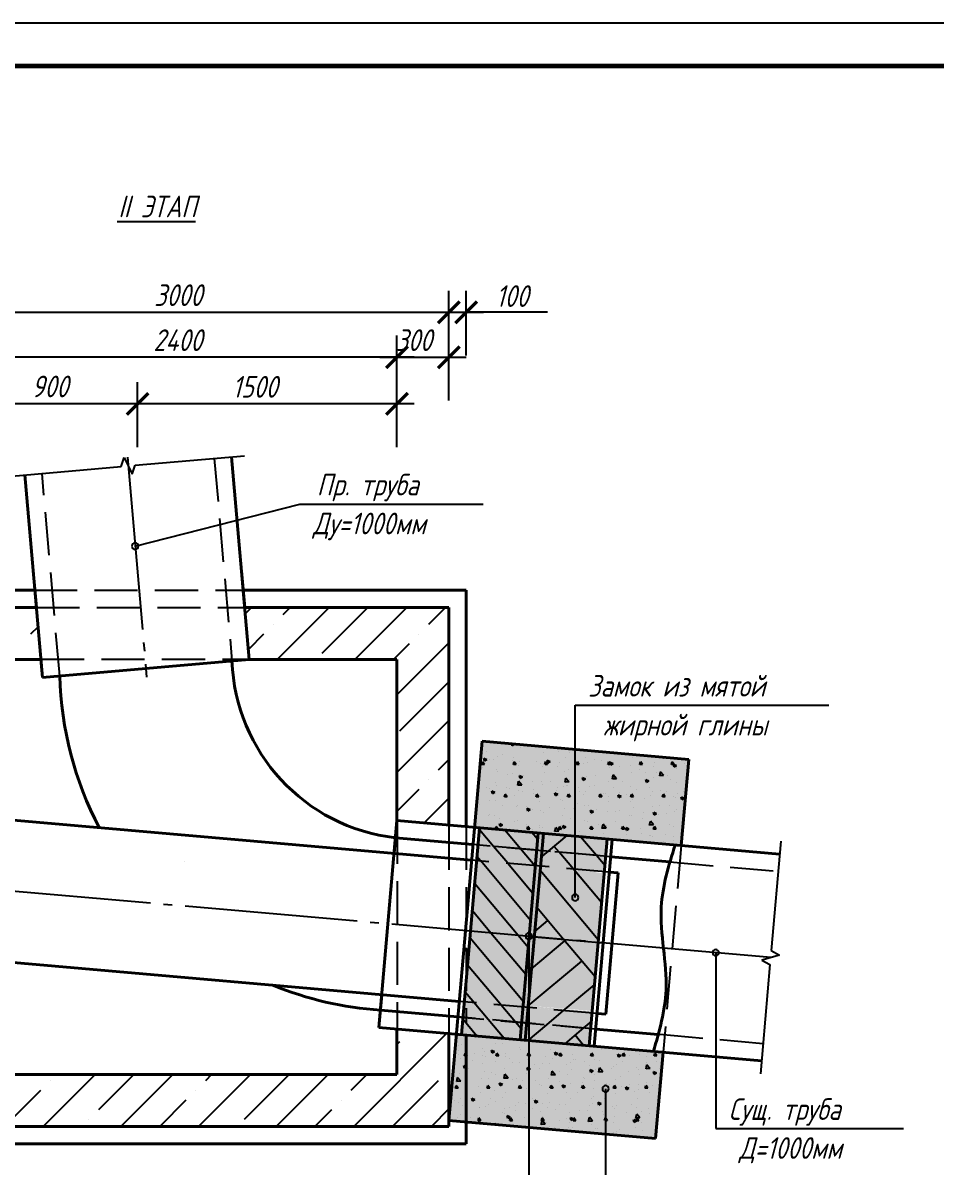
# Model space of a CAD drawing. Header units: millimetres. Extents: x 212190 to 241890, y -129581 to -108581.
# Drawn here: x 227814 to 233096, y -115196 to -108581 of the extents above; entities that cross this region are included whole.
import ezdxf

# ---------------------------------------------------------------- set-up
doc = ezdxf.new("R2010")
doc.units = ezdxf.units.MM
doc.linetypes.add('GOST2.303 4', pattern=[7, 5, -2, 0])
doc.linetypes.add('GOST2.303 5', pattern=[24, 20, -1.5, 1, -1.5])
doc.layers.get('0').update_dxf_attribs({"lineweight": 40})
for name, color, linetype in [('Заливка', 5, 'Continuous'), ('Линии', 7, 'Continuous'), ('Надписи', 7, 'Continuous'), ('СПДС_Надписи', 7, 'Continuous'), ('Штриховка', 7, 'Continuous')]:
    doc.layers.add(name, color=color, linetype=linetype)
doc.styles.add('GOST 2.304', font='CS_Gost2304.shx', dxfattribs={"oblique": 15})

msp = doc.modelspace()

# ---------------------------------------------------------------- hatches: boundary and pattern name
at = {"layer": 'Заливка', "ltscale": 50}
h = msp.add_hatch(color=254, dxfattribs=at)
h.paths.add_polyline_path([(230469.2, -112734.1), (231664.6, -112838.7), (231621.1, -113336.8), (230425.6, -113232.2)])
h.paths.add_polyline_path([(230321, -114427.6), (231516.5, -114532.2), (231472.9, -115030.3), (230277.5, -114925.7)])
h = msp.add_hatch(color=26, dxfattribs=at)
h.paths.add_polyline_path([(230455.5, -113234.8), (230794.2, -113264.4), (230785.5, -113364), (230446.8, -113334.4)])
h.paths.add_polyline_path([(230446.8, -113334.4), (230785.5, -113364), (230777.7, -113453.7), (230439, -113424.1)])
h.paths.add_polyline_path([(230439, -113424.1), (230777.7, -113453.7), (230776.9, -113462.7), (230438.2, -113433)])
h.paths.add_polyline_path([(230438.2, -113433), (230776.9, -113462.7), (230741.9, -113862.1), (230403.2, -113832.5)])
h.paths.add_polyline_path([(230403.2, -113832.5), (230741.9, -113862.1), (230707, -114261.6), (230368.3, -114232)])
h.paths.add_polyline_path([(230368.3, -114232), (230707, -114261.6), (230706.2, -114270.6), (230367.5, -114240.9)])
h.paths.add_polyline_path([(230367.5, -114240.9), (230706.2, -114270.6), (230698.3, -114360.2), (230359.6, -114330.6)])
h.paths.add_polyline_path([(230359.6, -114330.6), (230698.3, -114360.2), (230689.6, -114459.9), (230350.9, -114430.2)])
at = {"layer": 'Линии', "ltscale": 50}
h = msp.add_hatch(color=41, dxfattribs=at)
h.paths.add_polyline_path([(231192.7, -113298.7), (230765.5, -113261.4), (230756.7, -113361), (231184, -113398.4)])
h.paths.add_polyline_path([(231184, -113398.4), (230756.7, -113361), (230748.9, -113450.6), (231176.1, -113488.6)])
h.paths.add_polyline_path([(231176.1, -113488.6), (230748.9, -113450.6), (230748.1, -113459.6), (231116.7, -113491.9)])
h.paths.add_polyline_path([(231175.4, -113497), (230748.1, -113459.6), (230713.2, -113859.1), (231140.5, -113896.5)])
h.paths.add_polyline_path([(231140.5, -113896.5), (230713.2, -113859.1), (230678.2, -114258.6), (231105.5, -114295.9)])
h.paths.add_polyline_path([(231105.8, -114292.9), (230678.2, -114258.6), (230677.4, -114267.5), (231104.7, -114305.4)])
h.paths.add_polyline_path([(231104.7, -114304.9), (230677.4, -114267.5), (230669.6, -114357.2), (231096.9, -114394.6)])
h.paths.add_polyline_path([(231096.9, -114394.6), (230669.6, -114357.2), (230660.9, -114456.8), (231088.2, -114494.2)])

# ---------------------------------------------------------------- linework, layer by layer
at = {"ltscale": 50}
for p, q in [((229122.9, -112260.5), (229020.4, -111089.6)), ((227927.4, -112365.1), (227825, -111194.2)), ((227873.5, -111748.1), (227892, -111960.5)), ((229078, -111748.1), (229096.6, -111960.5)), ((227177.5, -111860.5), (227883.3, -111860.5)), ((229087.9, -111860.5), (230377.5, -111860.5)), ((230377.5, -111860.5), (230377.5, -113227.7)), ((227277.5, -111960.5), (227892, -111960.5)), ((229096.6, -111960.5), (230277.5, -111960.5)), ((230277.5, -111960.5), (230277.5, -113219.2)), ((227577.5, -112260.5), (227918.3, -112260.5)), ((227918.2, -112258.9), (227927.4, -112365.1)), ((227927.4, -112365.1), (229122.9, -112260.5)), ((228977.5, -112260.5), (228977.5, -112260.5)), ((229122.9, -112260.5), (229122.9, -112260.5)), ((229122.9, -112260.5), (229977.5, -112260.5)), ((229977.5, -112260.5), (229977.5, -113193)), ((227927.4, -112365.1), (227927.4, -112365.1)), ((230469.2, -112734.1), (230277.5, -114925.7)), ((231664.6, -112838.7), (230469.2, -112734.1)), ((227217.3, -113142.2), (230409.1, -113421.5)), ((229872.9, -114388.1), (229977.5, -113192.7)), ((229960.9, -113382.2), (229977.5, -113192.7)), ((229977.4, -113193), (232190.3, -113386.6)), ((229977.5, -113192.7), (229977.5, -113192.7)), ((229977.5, -113192.7), (229977.5, -113192.7)), ((229977.5, -113192.7), (229977.5, -113192.7)), ((230027.1, -113197.3), (230027.1, -113197.3)), ((229965.7, -113259.4), (229965.7, -113259.4)), ((229968.7, -113292.6), (230416.9, -113331.8)), ((229977.5, -113260.5), (229977.5, -113260.5)), ((229977.5, -113260.5), (229977.5, -113260.5)), ((231213.9, -113401.5), (231556.2, -113431.5)), ((231255.8, -113495.5), (231206, -113491.2)), ((227145.8, -113959.1), (230337.6, -114238.3)), ((229872.9, -114388.1), (229889.4, -114199.1)), ((230329.8, -114328), (229881.6, -114288.8)), ((231184.4, -114312.4), (231134.6, -114308.1)), ((229872.9, -114388.1), (229872.9, -114388.1)), ((229872.9, -114388.1), (229872.9, -114388.1)), ((229872.9, -114388.1), (229872.9, -114388.1)), ((229872.9, -114388.1), (232085.7, -114582)), ((229922.6, -114392.7), (229922.6, -114392.7)), ((229977.5, -114397.2), (229977.5, -114660.5)), ((230277.5, -114423.6), (230277.5, -114960.5)), ((230377.5, -114432.2), (230377.5, -115060.5)), ((231488.2, -114429.3), (231126.7, -114397.7)), ((229977.5, -114660.5), (227577.5, -114660.5)), ((230277.5, -114960.5), (227277.5, -114960.5)), ((230377.5, -115060.5), (227177.5, -115060.5))]:
    msp.add_line(p, q, dxfattribs=at)
for p, q in [((231664.6, -112838.7), (230469.2, -112734.1)), ((231664.6, -112838.7), (231621.1, -113336.8)), ((231516.5, -114532.2), (231472.9, -115030.3)), ((231472.9, -115030.3), (230277.5, -114925.7))]:
    msp.add_line(p, q)
at = {"ltscale": 40}
for p, q in [((230455.5, -113234.8), (230350.9, -114430.2)), ((230794.2, -113264.4), (230689.6, -114459.9)), ((230824.1, -113267), (230719.5, -114462.5)), ((231192.7, -113299.3), (231088.1, -114494.7)), ((231222.6, -113301.9), (231118, -114497.3)), ((231255.8, -113495.5), (231184.4, -114312.4))]:
    msp.add_line(p, q, dxfattribs=at)
at = {"color": 0, "linetype": 'ByBlock', "const_width": 18.8}
for points in [[(230340, -110191.5), (230215, -110316.5)], [(230215, -110316.5), (230340, -110191.5)], [(230315, -110316.5), (230440, -110191.5)], [(229915, -110576.3), (230040, -110451.3)], [(230040, -110451.3), (229915, -110576.3)], [(230215, -110576.3), (230340, -110451.3)], [(228415, -110846.2), (228540, -110721.2)], [(228540, -110721.2), (228415, -110846.2)], [(229915, -110846.2), (230040, -110721.2)]]:
    msp.add_lwpolyline(points, dxfattribs=at)
at = {"ltscale": 50}
for centre, radius, start, end in [((230091.6, -112230.4), 1069, 182.08186, 263.40309), ((230012.9, -112306.4), 1986.4, 181.44067, 207.80735), ((230012.9, -112306.4), 1986.4, 247.67272, 266.21119)]:
    msp.add_arc(centre, radius, start, end, dxfattribs=at)
msp.add_spline([(231585.6, -113334), (231506.1, -113691.1), (231533.4, -114171.8), (231460.7, -114527.7)], degree=3, dxfattribs=at)
at = {"layer": 'Линии', "ltscale": 50}
for p, q in [((228381.9, -111145.5), (228399.4, -111093.7)), ((228399.4, -111093.7), (228446, -111190)), ((228463.6, -111138.3), (229095.2, -111083)), ((227750.3, -111200.7), (228381.9, -111145.5)), ((228446, -111190), (228463.6, -111138.3)), ((232196.9, -113311.8), (232141.6, -113943.4)), ((230771.8, -113864.8), (231170.3, -113899.6)), ((232189.5, -113969.7), (232086.6, -113998.9)), ((232141.6, -113943.4), (232189.5, -113969.7)), ((232134.5, -114025.1), (232079.2, -114656.7)), ((232086.6, -113998.9), (232134.5, -114025.1))]:
    msp.add_line(p, q, dxfattribs=at)
at = {"layer": 'Линии', "linetype": 'GOST2.303 5', "ltscale": 50}
for p, q in [((228418.4, -111092.1), (228529.5, -112362.6)), ((232138.8, -113984.1), (225416.1, -113395.9))]:
    msp.add_line(p, q, dxfattribs=at)
at = {"layer": 'Линии', "linetype": 'GOST2.303 4', "ltscale": 50}
for p, q in [((228920.8, -111098.3), (229023.3, -112269.2)), ((228027.1, -112356.3), (227924.6, -111185.5)), ((229078, -111748.1), (229122.9, -112260.5)), ((227877.5, -111860.5), (229077.5, -111860.5)), ((227927.4, -112365.1), (227882.6, -111852.7)), ((227892, -111960.5), (229092, -111960.5)), ((227918.2, -112258.9), (229118.2, -112258.9)), ((230377.5, -113227.7), (229977.5, -113192.7)), ((230377.5, -113227.7), (229977.5, -113192.7)), ((229978.2, -113192.7), (229978.2, -114397.3)), ((230376.7, -113227.6), (230277.5, -113218.9)), ((230376.7, -113227.6), (230277.5, -113218.9)), ((230278.2, -113227.7), (230278.2, -114423.6)), ((230377.5, -113227.7), (231148.4, -113295.1)), ((230377.5, -113227.7), (231148.4, -113295.1)), ((230377.5, -113227.7), (230377.5, -114360.5)), ((231139.6, -113394.7), (229968.7, -113292.3)), ((231139.6, -113394.7), (229968.7, -113292.3)), ((231213.9, -113401.5), (230416.9, -113331.8)), ((231621.1, -113336.8), (231516.5, -114532.2)), ((231206, -113491.2), (230409.1, -113421.5)), ((231556.2, -113431.5), (232181.6, -113486.2)), ((231134.6, -114308.1), (230337.6, -114238.3)), ((229881.6, -114288.5), (231052.5, -114390.9)), ((229881.6, -114288.5), (231052.5, -114390.9)), ((231126.7, -114397.7), (230329.8, -114328)), ((229872.9, -114388.1), (230272.9, -114423.1)), ((229872.9, -114388.1), (229977.5, -114397.2)), ((229872.9, -114388.1), (230272.9, -114423.1)), ((229872.9, -114388.1), (229977.5, -114397.2)), ((230272.9, -114423.1), (231043.8, -114490.5)), ((230272.9, -114423.1), (231043.8, -114490.5)), ((232094.5, -114482.4), (231488.2, -114429.3))]:
    msp.add_line(p, q, dxfattribs=at)
at = {"layer": 'Линии', "linetype": 'Continuous', "ltscale": 50}
for p, q in [((229135.7, -111960.5), (229099.8, -111996.4)), ((229584.7, -111960.5), (229284.7, -112260.5)), ((229360.2, -111960.5), (229318.2, -112002.4)), ((229809.2, -111960.5), (229542.7, -112226.9)), ((230033.7, -111960.5), (229733.7, -112260.5)), ((230258.2, -111960.5), (230160.1, -112058.5)), ((229262.1, -112058.5), (229262.1, -112058.5)), ((227901.8, -112071.8), (227858.9, -112114.7)), ((229206, -112114.7), (229117.8, -112202.8)), ((230104, -112114.7), (230104, -112114.7)), ((230047.9, -112170.8), (229958.2, -112260.5)), ((230277.5, -112165.7), (229977.5, -112465.7)), ((230272.4, -112395.3), (229991.8, -112675.9)), ((230277.5, -112614.7), (229977.5, -112914.7)), ((230277.5, -112839.2), (230216.3, -112900.4)), ((230160.1, -112956.6), (230160.1, -112956.6)), ((230104, -113012.7), (229977.5, -113139.2)), ((230277.5, -113063.7), (230134.8, -113206.4)), ((230853.5, -113370), (230961.9, -113279.1)), ((231130.5, -113394.2), (231039.6, -113285.9)), ((230812.1, -113404.8), (230853.5, -113370)), ((230915.8, -113375.4), (230887.4, -113341.6)), ((230997.6, -113472.9), (230915.8, -113375.4)), ((231179.3, -113452.4), (231130.5, -113394.2)), ((231141.7, -113881.8), (230805.4, -113480.9)), ((231005.8, -113482.7), (230997.6, -113472.9)), ((231160.5, -113667.1), (231005.8, -113482.7)), ((230940.9, -113879.5), (230786.6, -113695.7)), ((230774.5, -113834.2), (230849.8, -113771)), ((230755.7, -114048.9), (230947.8, -113887.7)), ((231123, -114096.5), (230940.9, -113879.5)), ((230736.9, -114263.6), (231045.7, -114004.5)), ((230951, -114283), (231119, -114142)), ((230843.7, -114373), (230941.2, -114291.1)), ((230941.2, -114291.1), (230951, -114283)), ((230735.4, -114463.9), (230843.7, -114373)), ((231058.4, -114391.7), (231100.2, -114356.7)), ((230265.7, -114422.5), (229727.8, -114960.5)), ((230047.9, -114415.8), (230047.9, -114415.8)), ((230950.1, -114482.6), (231058.4, -114391.7)), ((231056.9, -114492), (231008.2, -114433.9)), ((229991.8, -114472), (229977.5, -114486.3)), ((230272.4, -114640.4), (230272.4, -114640.4)), ((228231.7, -114660.5), (227931.7, -114960.5)), ((227971.2, -114696.5), (227971.2, -114696.5)), ((228456.2, -114660.5), (228251.8, -114864.9)), ((228680.7, -114660.5), (228380.7, -114960.5)), ((229129.7, -114660.5), (228829.7, -114960.5)), ((228905.2, -114660.5), (228869.2, -114696.5)), ((229354.2, -114660.5), (229093.7, -114921)), ((229578.8, -114660.5), (229278.8, -114960.5)), ((229803.3, -114660.5), (229711.1, -114752.6)), ((230216.3, -114696.5), (229952.3, -114960.5)), ((227915.1, -114752.6), (227707.2, -114960.5)), ((228813.1, -114752.6), (228813.1, -114752.6)), ((228757, -114808.7), (228605.2, -114960.5)), ((229655, -114808.7), (229655, -114808.7)), ((229598.9, -114864.9), (229503.3, -114960.5)), ((230277.5, -114859.8), (230176.8, -114960.5)), ((228195.7, -114921), (228195.7, -114921))]:
    msp.add_line(p, q, dxfattribs=at)
at = {"layer": 'Надписи'}
msp.add_line((212190.4, -108580.7), (241890.4, -108580.7), dxfattribs=at)
at = {"layer": 'Надписи', "lineweight": 60}
msp.add_line((241640.4, -108830.7), (213190.4, -108830.7), dxfattribs=at)
at = {"layer": 'Надписи', "ltscale": 50}
for p, q in [((230277.5, -110504), (230277.5, -110129)), ((230277.5, -110504), (230277.5, -110129)), ((230377.5, -110504), (230377.5, -110129)), ((227177.5, -110254), (230377.5, -110254)), ((230177.5, -110254), (230477.5, -110254)), ((230848.1, -110254), (230377.5, -110254)), ((229977.5, -110763.8), (229977.5, -110388.8)), ((230277.5, -110763.8), (230277.5, -110388.8)), ((229877.5, -110513.8), (230377.5, -110513.8)), ((228477.5, -111033.7), (228477.5, -110658.7)), ((228477.5, -111033.7), (228477.5, -110658.7)), ((229977.5, -111033.7), (229977.5, -110658.7)), ((228577.5, -110783.7), (227477.5, -110783.7)), ((230077.5, -110783.7), (228377.5, -110783.7)), ((228463.3, -111605.5), (229416.4, -111362.5)), ((229416.4, -111362.5), (230476.4, -111362.5)), ((231008.5, -113638.2), (231008.5, -112525.8)), ((231008.5, -112525.8), (232475.5, -112525.8)), ((230740, -113861.7), (230740, -115394.1)), ((231820.7, -113956.2), (231820.7, -114973.1)), ((231184.2, -114742.8), (231184.2, -115491.6)), ((231820.7, -114973.1), (232907.3, -114973.1))]:
    msp.add_line(p, q, dxfattribs=at)
for centre, start, end in [((228463.3, -111605.5), 0, 180), ((228463.3, -111605.5), 180, 0), ((231008.5, -113638.2), 0, 180), ((231008.5, -113638.2), 180, 0), ((230740, -113861.7), 0, 180), ((230740, -113861.7), 180, 0), ((231820.7, -113956.2), 0, 180), ((231820.7, -113956.2), 180, 0), ((231184.2, -114742.8), 0, 180), ((231184.2, -114742.8), 180, 0)]:
    msp.add_arc(centre, 18.8, start, end, dxfattribs=at)
at = {"layer": 'СПДС_Надписи', "ltscale": 50}
for p, q in [((229977.5, -110626.9), (229977.5, -110388.8)), ((230077.5, -110513.8), (227477.5, -110513.8))]:
    msp.add_line(p, q, dxfattribs=at)
at = {"layer": 'СПДС_Надписи', "linetype": 'Continuous', "ltscale": 50}
msp.add_line((228745.9, -113430.3), (228745.9, -113430.3), dxfattribs=at)
msp.add_line((228745.9, -113430.3), (228745.9, -113430.3), dxfattribs=at)
at = {"layer": 'Штриховка', "linetype": 'Continuous', "ltscale": 50}
for p, q in [((230551.9, -112742.1), (230551.9, -112742.1)), ((230643.8, -112760), (230641.2, -112749.1)), ((230657.2, -112752.6), (230643.9, -112760)), ((230657.4, -112752.5), (230652.6, -112750.1)), ((230693, -112767.3), (230693, -112767.3)), ((230846.3, -112777), (230846.3, -112777)), ((230467.5, -112867.4), (230471.8, -112851.8)), ((230483.4, -112867.8), (230472.5, -112852.2)), ((230483.9, -112848.7), (230480.1, -112832.9)), ((230497.5, -112841.1), (230480.3, -112832.8)), ((230497.2, -112841.3), (230483.9, -112848.7)), ((230494.1, -112791.7), (230494.1, -112791.7)), ((230511.7, -112839.7), (230511.7, -112839.7)), ((230537.4, -112838.3), (230537.4, -112838.3)), ((230560.4, -112822.6), (230560.4, -112822.6)), ((230588.9, -112812.7), (230588.9, -112812.7)), ((230647.3, -112845.8), (230647.3, -112845.8)), ((230650.4, -112867.4), (230654.7, -112851.8)), ((230651.5, -112826.6), (230651.5, -112826.6)), ((230666.3, -112867.8), (230655.4, -112852.2)), ((230688.7, -112851.8), (230688.7, -112851.8)), ((230782.9, -112851.9), (230782.9, -112851.9)), ((230822.8, -112797.7), (230822.8, -112797.7)), ((230833.3, -112867.4), (230837.6, -112851.8)), ((230849.2, -112867.8), (230838.2, -112852.2)), ((230849.3, -112860.2), (230845.5, -112844.5)), ((230862.9, -112852.7), (230845.8, -112844.3)), ((230862.7, -112852.8), (230849.3, -112860.2)), ((230909, -112790.9), (230909, -112790.9)), ((230949.2, -112825.1), (230949.2, -112825.1)), ((230976.2, -112801.1), (230976.2, -112801.1)), ((231016.1, -112867.4), (231020.5, -112851.8)), ((231032, -112867.8), (231021.1, -112852.2)), ((231066.9, -112825.9), (231066.9, -112825.9)), ((231077.5, -112854.3), (231077.5, -112854.3)), ((231121.5, -112839.3), (231121.5, -112839.3)), ((231161.6, -112846.9), (231161.6, -112846.9)), ((231199, -112867.4), (231203.3, -112851.8)), ((231214.9, -112867.8), (231204, -112852.2)), ((231214.7, -112871.8), (231210.9, -112856)), ((231228.3, -112864.2), (231211.2, -112855.9)), ((231211.6, -112800.3), (231211.6, -112800.3)), ((231338, -112827.6), (231338, -112827.6)), ((231381.9, -112867.4), (231386.2, -112851.8)), ((231397.8, -112867.8), (231386.9, -112852.2)), ((231481.7, -112825.1), (231481.7, -112825.1)), ((231516.6, -112835.7), (231516.6, -112835.7)), ((231564.8, -112867.4), (231569.1, -112851.8)), ((231580.7, -112867.8), (231569.8, -112852.2)), ((230483.1, -112867.8), (230467.9, -112867.8)), ((230471.9, -112888.5), (230471.9, -112888.5)), ((230552, -112897.4), (230552, -112897.4)), ((230556.1, -112907.1), (230556.1, -112907.1)), ((230646.7, -112918.4), (230646.7, -112918.4)), ((230666, -112867.8), (230650.8, -112867.8)), ((230682.7, -112876.5), (230682.7, -112876.5)), ((230809.4, -112861.6), (230809.4, -112861.6)), ((230818.5, -112882.2), (230818.5, -112882.2)), ((230828.1, -112914.7), (230828.1, -112914.7)), ((230848.9, -112867.8), (230833.7, -112867.8)), ((230904.2, -112882.6), (230904.2, -112882.6)), ((230918.5, -112858.1), (230918.5, -112858.1)), ((230944.9, -112909.6), (230944.9, -112909.6)), ((230966.8, -112896.5), (230966.8, -112896.5)), ((231031.8, -112867.8), (231016.5, -112867.8)), ((231054, -112864.2), (231054, -112864.2)), ((231189.6, -112870.3), (231189.6, -112870.3)), ((231214.7, -112867.8), (231199.4, -112867.8)), ((231207.3, -112884.8), (231207.3, -112884.8)), ((231228.1, -112864.4), (231214.7, -112871.8)), ((231224.3, -112860.8), (231224.3, -112860.8)), ((231266.9, -112877.6), (231266.9, -112877.6)), ((231325.2, -112876.4), (231325.2, -112876.4)), ((231333.7, -112912.1), (231333.7, -112912.1)), ((231382.2, -112895.8), (231382.2, -112895.8)), ((231397.5, -112867.8), (231382.3, -112867.8)), ((231412.2, -112915.8), (231412.2, -112915.8)), ((231460.7, -112882.5), (231460.7, -112882.5)), ((231466.3, -112856.8), (231466.3, -112856.8)), ((231477, -112916.8), (231477, -112916.8)), ((231497, -112933.7), (231501.9, -112909.9)), ((231519.9, -112932.1), (231501.9, -112909.8)), ((231580.4, -112867.8), (231565.2, -112867.8)), ((231580.1, -112883.3), (231576.3, -112867.6)), ((231593.7, -112875.8), (231576.6, -112867.4)), ((231593.5, -112875.9), (231580.2, -112883.3)), ((231596.1, -112887.3), (231596.1, -112887.3)), ((231596.3, -112888.6), (231596.3, -112888.6)), ((231639.7, -112860.1), (231639.7, -112860.1)), ((230451.8, -112968), (230451.8, -112968)), ((230549.7, -112973.3), (230549.7, -112973.3)), ((230617.2, -112926.7), (230617.2, -112926.7)), ((230675.9, -112988.5), (230680.8, -112964.7)), ((230698.7, -112986.9), (230675.9, -112988.4)), ((230698.7, -112986.9), (230680.8, -112964.6)), ((230684.4, -112936.3), (230684.4, -112936.3)), ((230685.3, -112979.4), (230685.3, -112979.4)), ((230689.3, -112948.9), (230685.5, -112933.2)), ((230702.9, -112941.4), (230685.8, -112933)), ((230702.7, -112941.5), (230689.4, -112948.9)), ((230709.3, -112932.2), (230709.3, -112932.2)), ((230762.6, -112965), (230762.6, -112965)), ((230814.2, -112966.7), (230814.2, -112966.7)), ((230820.8, -112985.6), (230820.8, -112985.6)), ((230867.3, -112967.3), (230867.3, -112967.3)), ((230949.6, -112970.2), (230954.5, -112946.5)), ((230972.4, -112968.6), (230949.6, -112970.2)), ((230972.4, -112968.6), (230954.5, -112946.4)), ((230962, -112988.3), (230962, -112988.3)), ((230973.4, -112953), (230973.4, -112953)), ((231054.7, -112960.4), (231050.9, -112944.7)), ((231068.3, -112952.9), (231051.2, -112944.6)), ((231068.1, -112953), (231054.8, -112960.4)), ((231073.2, -112938.8), (231073.2, -112938.8)), ((231124.8, -112931.5), (231124.8, -112931.5)), ((231203, -112969.3), (231203, -112969.3)), ((231219.5, -112952.5), (231219.5, -112952.5)), ((231223.3, -112952), (231228.2, -112928.2)), ((231246.1, -112950.4), (231223.3, -112951.9)), ((231246.1, -112950.4), (231228.2, -112928.1)), ((231282.1, -112966.4), (231282.1, -112966.4)), ((231420.2, -112972), (231416.4, -112956.3)), ((231433.8, -112964.5), (231416.6, -112956.1)), ((231433.5, -112964.6), (231420.2, -112972)), ((231462.1, -112941.3), (231462.1, -112941.3)), ((231519.8, -112932.1), (231497, -112933.6)), ((231539.6, -112930.7), (231539.6, -112930.7)), ((231557.6, -112954), (231557.6, -112954)), ((231591.8, -112971.8), (231591.8, -112971.8)), ((230493.4, -113002.7), (230493.4, -113002.7)), ((230512.9, -113006.8), (230512.9, -113006.8)), ((230529.4, -113037.6), (230525.6, -113021.8)), ((230543, -113030), (230525.8, -113021.7)), ((230542.8, -113030.1), (230529.4, -113037.5)), ((230551.8, -112991.6), (230551.8, -112991.6)), ((230598.6, -113054.7), (230602.9, -113039.1)), ((230614.3, -113055.1), (230599, -113055.1)), ((230614.5, -113055), (230603.6, -113039.4)), ((230609.8, -113003), (230609.8, -113003)), ((230628.9, -113008.8), (230628.9, -113008.8)), ((230658.2, -113045.1), (230658.2, -113045.1)), ((230680.1, -113020.8), (230680.1, -113020.8)), ((230704.5, -113024), (230704.5, -113024)), ((230764.5, -113014.9), (230764.5, -113014.9)), ((230767.2, -113037.9), (230767.2, -113037.9)), ((230781.5, -113054.7), (230785.8, -113039.1)), ((230797.1, -113055.1), (230781.9, -113055.1)), ((230797.4, -113055), (230786.5, -113039.4)), ((230809.9, -113051.2), (230809.9, -113051.2)), ((230894.8, -113049.1), (230891, -113033.4)), ((230908.4, -113041.6), (230891.3, -113033.2)), ((230908.2, -113041.7), (230894.8, -113049.1)), ((230900.1, -113021), (230900.1, -113021)), ((230907.9, -113003.2), (230907.9, -113003.2)), ((230940.6, -112994.1), (230940.6, -112994.1)), ((230956.4, -112991.7), (230956.4, -112991.7)), ((230964.4, -113054.7), (230968.7, -113039.1)), ((230980, -113055.1), (230964.8, -113055.1)), ((230980.3, -113055), (230969.4, -113039.4)), ((231024.6, -113002.2), (231024.6, -113002.2)), ((231035.7, -113027.1), (231035.7, -113027.1)), ((231053.3, -113041.5), (231053.3, -113041.5)), ((231069, -113023.3), (231069, -113023.3)), ((231092, -112997.8), (231092, -112997.8)), ((231118.8, -112991.2), (231118.8, -112991.2)), ((231147.3, -113054.7), (231151.6, -113039.1)), ((231162.9, -113055.1), (231147.7, -113055.1)), ((231163.2, -113055), (231152.2, -113039.4)), ((231171.2, -113033.2), (231171.2, -113033.2)), ((231182.6, -113037.2), (231182.6, -113037.2)), ((231198.7, -113053.8), (231198.7, -113053.8)), ((231227.6, -113003.9), (231227.6, -113003.9)), ((231260.2, -113060.7), (231256.4, -113044.9)), ((231273.8, -113053.1), (231256.7, -113044.8)), ((231273.6, -113053.2), (231260.3, -113060.6)), ((231264.1, -113029.5), (231264.1, -113029.5)), ((231306.8, -113039.3), (231306.8, -113039.3)), ((231329.4, -112996.6), (231329.4, -112996.6)), ((231330.1, -113054.7), (231334.5, -113039.1)), ((231345.8, -113055.1), (231330.5, -113055.1)), ((231346, -113055), (231335.1, -113039.4)), ((231363.1, -113010), (231363.1, -113010)), ((231440.1, -113001.4), (231440.1, -113001.4)), ((231442.4, -113045.4), (231442.4, -113045.4)), ((231457.8, -113025.8), (231457.8, -113025.8)), ((231498.7, -113016.1), (231498.7, -113016.1)), ((231513, -113054.7), (231517.3, -113039.1)), ((231528.7, -113055.1), (231513.4, -113055.1)), ((231528.9, -113055), (231518, -113039.4)), ((231534.8, -113022.4), (231534.8, -113022.4)), ((231578, -113051.5), (231578, -113051.5)), ((231597.4, -113036.3), (231597.4, -113036.3)), ((231634.3, -113022.2), (231634.3, -113022.2)), ((230447.1, -113059.7), (230447.1, -113059.7)), ((230453.2, -113100.2), (230453.2, -113100.2)), ((230509.7, -113073.6), (230509.7, -113073.6)), ((230547.5, -113076.1), (230547.5, -113076.1)), ((230588.8, -113106.4), (230588.8, -113106.4)), ((230667.6, -113108.6), (230667.6, -113108.6)), ((230675.9, -113105.3), (230675.9, -113105.3)), ((230724.4, -113112.5), (230724.4, -113112.5)), ((230803.6, -113083.3), (230803.6, -113083.3)), ((230859.9, -113118.6), (230859.9, -113118.6)), ((230925.1, -113072.9), (230925.1, -113072.9)), ((230936.3, -113078.6), (230936.3, -113078.6)), ((231019.8, -113093.9), (231019.8, -113093.9)), ((231064.7, -113107.8), (231064.7, -113107.8)), ((231082.5, -113107.8), (231082.5, -113107.8)), ((231198.6, -113079.7), (231198.6, -113079.7)), ((231277.3, -113058.2), (231277.3, -113058.2)), ((231325.1, -113081.2), (231325.1, -113081.2)), ((231339.9, -113072.1), (231339.9, -113072.1)), ((231344, -113117.9), (231344, -113117.9)), ((231409.5, -113067.7), (231409.5, -113067.7)), ((231453.5, -113110.3), (231453.5, -113110.3)), ((231497.9, -113107.1), (231497.9, -113107.1)), ((231554.8, -113105.9), (231554.8, -113105.9)), ((231587.5, -113056.3), (231587.5, -113056.3)), ((231625.6, -113072.2), (231621.8, -113056.5)), ((231639.2, -113064.7), (231622.1, -113056.3)), ((231639, -113064.8), (231625.7, -113072.2)), ((230504.9, -113165.3), (230504.9, -113165.3)), ((230510.1, -113158.7), (230510.1, -113158.7)), ((230543.2, -113160.6), (230543.2, -113160.6)), ((230567.5, -113179.2), (230567.5, -113179.2)), ((230734.8, -113137.8), (230731, -113122)), ((230748.4, -113130.2), (230731.3, -113121.9)), ((230748.2, -113130.4), (230734.9, -113137.7)), ((230762.4, -113129.6), (230762.4, -113129.6)), ((230805.6, -113135.7), (230805.6, -113135.7)), ((230825, -113143.5), (230825, -113143.5)), ((230932, -113163.1), (230932, -113163.1)), ((230948.9, -113121.6), (230948.9, -113121.6)), ((230983, -113178.5), (230983, -113178.5)), ((230995.5, -113124.7), (230995.5, -113124.7)), ((231094.3, -113159.8), (231094.3, -113159.8)), ((231100.3, -113149.3), (231096.5, -113133.6)), ((231113.9, -113141.8), (231096.7, -113133.4)), ((231113.6, -113141.9), (231100.3, -113149.3)), ((231131.1, -113130.8), (231131.1, -113130.8)), ((231194.4, -113138.3), (231194.4, -113138.3)), ((231240.4, -113142.8), (231240.4, -113142.8)), ((231266.7, -113136.9), (231266.7, -113136.9)), ((231320.8, -113165.7), (231320.8, -113165.7)), ((231335.2, -113163.8), (231335.2, -113163.8)), ((231397.8, -113177.7), (231397.8, -113177.7)), ((231402.2, -113143), (231402.2, -113143)), ((231465.7, -113160.9), (231461.9, -113145.1)), ((231479.3, -113153.3), (231462.1, -113145)), ((231479.1, -113153.5), (231465.7, -113160.8)), ((231489.3, -113156.2), (231489.3, -113156.2)), ((231537.8, -113149.1), (231537.8, -113149.1)), ((231583.2, -113140.8), (231583.2, -113140.8)), ((231592.6, -113128.1), (231592.6, -113128.1)), ((230444.6, -113209), (230444.6, -113209)), ((230536, -113342.2), (230454.6, -113245.2)), ((230491.2, -113233.9), (230491.2, -113233.9)), ((230546.9, -113242), (230551.2, -113226.4)), ((230562.5, -113242.3), (230547.3, -113242.3)), ((230562.8, -113242.3), (230551.8, -113226.7)), ((230574.9, -113226.4), (230571.1, -113210.7)), ((230588.5, -113218.9), (230571.4, -113210.5)), ((230588.3, -113219), (230574.9, -113226.4)), ((230692.5, -113355.9), (230601.6, -113247.6)), ((230626.7, -113240), (230626.7, -113240)), ((230655.4, -113197), (230655.4, -113197)), ((230671.6, -113189.8), (230671.6, -113189.8)), ((230725.5, -113214.2), (230725.5, -113214.2)), ((230729.7, -113242), (230734.1, -113226.4)), ((230745.4, -113242.3), (230730.1, -113242.3)), ((230745.6, -113242.3), (230734.7, -113226.7)), ((230762.3, -113246.1), (230762.3, -113246.1)), ((230800.8, -113235.2), (230800.8, -113235.2)), ((230801.3, -113220.2), (230801.3, -113220.2)), ((230820.2, -113235.2), (230820.2, -113235.2)), ((230882.8, -113249.1), (230882.8, -113249.1)), ((230890.8, -113255.7), (230895.7, -113231.9)), ((230913.7, -113254), (230895.8, -113231.8)), ((230897.9, -113252.2), (230897.9, -113252.2)), ((230912.6, -113242), (230916.9, -113226.4)), ((230928.3, -113242.3), (230913, -113242.3)), ((230928.5, -113242.3), (230917.6, -113226.7)), ((230927.7, -113247.6), (230927.7, -113247.6)), ((230940.3, -113238), (230936.5, -113222.2)), ((230953.9, -113230.4), (230936.8, -113222.1)), ((230953.7, -113230.6), (230940.4, -113238)), ((231060.4, -113192.3), (231060.4, -113192.3)), ((231077.7, -113199.5), (231077.7, -113199.5)), ((231095.5, -113242), (231099.8, -113226.4)), ((231111.1, -113242.3), (231095.9, -113242.3)), ((231111.4, -113242.3), (231100.5, -113226.7)), ((231140.3, -113213.4), (231140.3, -113213.4)), ((231187.3, -113235.8), (231164.5, -113237.3)), ((231164.6, -113237.4), (231169.4, -113213.6)), ((231187.4, -113235.8), (231169.5, -113213.5)), ((231190.1, -113222.8), (231190.1, -113222.8)), ((231239.6, -113198), (231239.6, -113198)), ((231278.4, -113242), (231282.7, -113226.4)), ((231294, -113242.3), (231278.8, -113242.3)), ((231294.3, -113242.3), (231283.4, -113226.7)), ((231298.3, -113248.4), (231298.3, -113248.4)), ((231305.7, -113249.5), (231301.9, -113233.8)), ((231319.3, -113242), (231302.2, -113233.6)), ((231319.1, -113242.1), (231305.8, -113249.5)), ((231316.5, -113250.2), (231316.5, -113250.2)), ((231385, -113236.3), (231385, -113236.3)), ((231461, -113217.6), (231438.2, -113219.1)), ((231438.3, -113219.2), (231443.2, -113195.4)), ((231461.1, -113217.5), (231443.2, -113195.3)), ((231449.2, -113194.8), (231449.2, -113194.8)), ((231461.3, -113242), (231465.6, -113226.4)), ((231476.9, -113242.3), (231461.7, -113242.3)), ((231477.2, -113242.3), (231466.2, -113226.7)), ((231555.7, -113212.7), (231555.7, -113212.7)), ((231578.9, -113225.3), (231578.9, -113225.3)), ((230791.1, -113300.5), (230758.2, -113261.3)), ((230913.6, -113254.1), (230890.8, -113255.6)), ((230946.1, -113273.5), (230946.1, -113273.5)), ((231033.5, -113258.3), (231033.5, -113258.3)), ((231040.8, -113284.1), (231040.8, -113284.1)), ((231056.1, -113276.8), (231056.1, -113276.8)), ((231169, -113264.4), (231169, -113264.4)), ((231248.3, -113299.8), (231248.3, -113299.8)), ((231304.6, -113270.5), (231304.6, -113270.5)), ((231383.9, -113306), (231383.9, -113306)), ((231393, -113269.4), (231393, -113269.4)), ((231440.2, -113276.6), (231440.2, -113276.6)), ((231444.9, -113279.3), (231444.9, -113279.3)), ((231455.6, -113283.3), (231455.6, -113283.3)), ((231519.4, -113312.1), (231519.4, -113312.1)), ((231530.3, -113274.5), (231530.3, -113274.5)), ((231574.6, -113309.8), (231574.6, -113309.8)), ((231575.8, -113282.7), (231575.8, -113282.7)), ((231613.6, -113318.3), (231613.6, -113318.3)), ((230617.8, -113439.7), (230536, -113342.2)), ((230774.3, -113453.4), (230692.5, -113355.9)), ((230461.2, -113426), (230440.9, -113401.8)), ((230469.4, -113435.8), (230461.2, -113426)), ((230750, -113770.1), (230469.4, -113435.8)), ((230626, -113449.5), (230617.8, -113439.7)), ((230763.7, -113613.6), (230626, -113449.5)), ((230777.4, -113457), (230774.3, -113453.4)), ((230677.4, -113856.5), (230427.2, -113558.4)), ((230520.8, -113842.8), (230413.5, -113714.9)), ((230722.6, -114083.3), (230520.8, -113842.8)), ((230708.9, -114239.8), (230399.8, -113871.5)), ((230736.3, -113926.7), (230677.4, -113856.5)), ((230572.2, -114249.8), (230386.1, -114028)), ((230415.7, -114236.1), (230372.4, -114184.6)), ((230423.8, -114245.9), (230415.7, -114236.1)), ((230505.7, -114343.4), (230423.8, -114245.9)), ((230580.4, -114259.6), (230572.2, -114249.8)), ((230662.2, -114357.1), (230580.4, -114259.6)), ((230440, -114438), (230358.7, -114341.1)), ((230596.6, -114451.7), (230505.7, -114343.4)), ((230695.2, -114396.4), (230662.2, -114357.1)), ((230322.6, -114436.8), (230320.9, -114429.6)), ((230336, -114429.4), (230322.7, -114436.8)), ((230336.2, -114429.2), (230335.4, -114428.9)), ((230368.7, -114434.4), (230368.7, -114434.4)), ((230401, -114440.6), (230401, -114440.6)), ((230335.5, -114490.9), (230335.5, -114490.9)), ((230348.1, -114485.3), (230348.1, -114485.3)), ((230431.3, -114448.2), (230431.3, -114448.2)), ((230546.3, -114478.9), (230546.3, -114478.9)), ((230589.2, -114483.3), (230589.2, -114483.3)), ((230607.2, -114457.3), (230607.2, -114457.3)), ((230684, -114504.3), (230684, -114504.3)), ((230736.9, -114487.8), (230736.9, -114487.8)), ((230331.8, -114519), (230331.8, -114519)), ((230334.1, -114542.6), (230334.1, -114542.6)), ((230343.8, -114569.8), (230343.8, -114569.8)), ((230367.4, -114552.8), (230371.7, -114537.2)), ((230383.1, -114553.1), (230367.8, -114553.1)), ((230383.3, -114553.1), (230372.4, -114537.5)), ((230426.5, -114540), (230426.5, -114540)), ((230469.7, -114548.7), (230469.7, -114548.7)), ((230474.5, -114512.6), (230474.5, -114512.6)), ((230480.8, -114529.1), (230480.8, -114529.1)), ((230489.1, -114553.9), (230489.1, -114553.9)), ((230528.1, -114537), (230524.3, -114521.3)), ((230541.7, -114529.5), (230524.5, -114521.1)), ((230541.5, -114529.6), (230528.1, -114537)), ((230550.3, -114552.8), (230554.6, -114537.2)), ((230565.9, -114553.1), (230550.7, -114553.1)), ((230566.2, -114553.1), (230555.3, -114537.5)), ((230602.9, -114541.8), (230602.9, -114541.8)), ((230605.3, -114554.8), (230605.3, -114554.8)), ((230626.2, -114567.4), (230626.2, -114567.4)), ((230691.7, -114517.1), (230691.7, -114517.1)), ((230732.6, -114572.3), (230732.6, -114572.3)), ((230733.2, -114552.8), (230737.5, -114537.2)), ((230748.8, -114553.1), (230733.6, -114553.1)), ((230749.1, -114553.1), (230738.1, -114537.5)), ((230740.8, -114560.9), (230740.8, -114560.9)), ((230746.6, -114518.1), (230746.6, -114518.1)), ((230837, -114555.4), (230837, -114555.4)), ((230863.3, -114515.2), (230863.3, -114515.2)), ((230876.4, -114567), (230876.4, -114567)), ((230893.5, -114548.5), (230889.7, -114532.8)), ((230907.1, -114541), (230890, -114532.7)), ((230906.9, -114541.1), (230893.5, -114548.5)), ((230904.5, -114553.2), (230904.5, -114553.2)), ((230916.1, -114552.8), (230920.4, -114537.2)), ((230931.7, -114553.1), (230916.5, -114553.1)), ((230932, -114553.1), (230921, -114537.5)), ((230991.7, -114544.3), (230991.7, -114544.3)), ((230999.3, -114574.2), (230999.3, -114574.2)), ((231012, -114573.1), (231012, -114573.1)), ((231099, -114552.8), (231103.3, -114537.2)), ((231114.6, -114553.1), (231099.3, -114553.1)), ((231114.8, -114553.1), (231103.9, -114537.5)), ((231121.4, -114574.8), (231121.4, -114574.8)), ((231162, -114517.4), (231162, -114517.4)), ((231252.1, -114517.7), (231252.1, -114517.7)), ((231258.9, -114560.1), (231255.1, -114544.4)), ((231272.5, -114552.6), (231255.4, -114544.2)), ((231256.7, -114538.4), (231256.7, -114538.4)), ((231272.3, -114552.7), (231259, -114560.1)), ((231275.8, -114518.2), (231275.8, -114518.2)), ((231281.8, -114552.8), (231286.1, -114537.2)), ((231297.5, -114553.1), (231282.2, -114553.1)), ((231297.7, -114553.1), (231286.8, -114537.5)), ((231319.4, -114552.3), (231319.4, -114552.3)), ((231380.5, -114546.9), (231380.5, -114546.9)), ((231421.2, -114556.4), (231421.2, -114556.4)), ((231464.7, -114552.8), (231469, -114537.2)), ((231480.3, -114553.1), (231465.1, -114553.1)), ((231480.6, -114553.1), (231469.7, -114537.5)), ((230368.1, -114625.7), (230364.3, -114609.9)), ((230381.7, -114618.1), (230364.6, -114609.8)), ((230381.5, -114618.2), (230368.2, -114625.6)), ((230376.4, -114609.2), (230376.4, -114609.2)), ((230389.6, -114624.6), (230389.6, -114624.6)), ((230413.4, -114578), (230413.4, -114578)), ((230470.2, -114597.1), (230470.2, -114597.1)), ((230548.9, -114584.1), (230548.9, -114584.1)), ((230598.6, -114626.3), (230598.6, -114626.3)), ((230647.1, -114588.9), (230647.1, -114588.9)), ((230684.5, -114590.2), (230684.5, -114590.2)), ((230733.5, -114637.2), (230729.7, -114621.5)), ((230747.1, -114629.7), (230730, -114621.3)), ((230746.9, -114629.8), (230733.6, -114637.2)), ((230741.8, -114609.9), (230741.8, -114609.9)), ((230771.5, -114605.6), (230771.5, -114605.6)), ((230804.4, -114623.8), (230804.4, -114623.8)), ((230820.1, -114596.3), (230820.1, -114596.3)), ((230859, -114599.7), (230859, -114599.7)), ((230870.7, -114664.6), (230875.6, -114640.8)), ((230893.5, -114663), (230875.6, -114640.7)), ((230955.7, -114602.5), (230955.7, -114602.5)), ((230982.4, -114593.6), (230982.4, -114593.6)), ((230987.4, -114628.8), (230987.4, -114628.8)), ((231061.9, -114588), (231061.9, -114588)), ((231091.2, -114608.6), (231091.2, -114608.6)), ((231099, -114648.8), (231095.2, -114633)), ((231112.5, -114641.2), (231095.4, -114632.9)), ((231112.3, -114641.3), (231099, -114648.7)), ((231127.7, -114631.8), (231127.7, -114631.8)), ((231144.4, -114646.3), (231149.3, -114622.5)), ((231147.6, -114579.2), (231147.6, -114579.2)), ((231167.2, -114644.7), (231149.3, -114622.4)), ((231219.9, -114623.1), (231219.9, -114623.1)), ((231226.8, -114614.7), (231226.8, -114614.7)), ((231247.8, -114602.2), (231247.8, -114602.2)), ((231283.1, -114585.4), (231283.1, -114585.4)), ((231362.4, -114620.8), (231362.4, -114620.8)), ((231376.2, -114631.4), (231376.2, -114631.4)), ((231440.9, -114626.5), (231418, -114628)), ((231418.1, -114628.1), (231423, -114604.3)), ((231418.7, -114591.5), (231418.7, -114591.5)), ((231440.9, -114626.4), (231423, -114604.2)), ((231477.3, -114587.3), (231477.3, -114587.3)), ((231498, -114626.9), (231498, -114626.9)), ((231510.3, -114577.3), (231510.3, -114577.3)), ((230346, -114699.5), (230323.2, -114701)), ((230323.3, -114701.1), (230328.1, -114677.3)), ((230346.1, -114699.5), (230328.2, -114677.2)), ((230339.5, -114654.3), (230339.5, -114654.3)), ((230373.2, -114675.6), (230373.2, -114675.6)), ((230465.9, -114681.6), (230465.9, -114681.6)), ((230484.3, -114645.6), (230484.3, -114645.6)), ((230508.8, -114681.7), (230508.8, -114681.7)), ((230521.8, -114647.5), (230521.8, -114647.5)), ((230546.9, -114659.5), (230546.9, -114659.5)), ((230619.7, -114681.2), (230596.9, -114682.7)), ((230597, -114682.8), (230601.9, -114659)), ((230619.8, -114681.2), (230601.9, -114658.9)), ((230644.4, -114687.8), (230644.4, -114687.8)), ((230667.1, -114685.7), (230667.1, -114685.7)), ((230704.9, -114694.5), (230704.9, -114694.5)), ((230728.4, -114656.8), (230728.4, -114656.8)), ((230779.9, -114693.9), (230779.9, -114693.9)), ((230854.7, -114684.2), (230854.7, -114684.2)), ((230893.4, -114663), (230870.6, -114664.5)), ((230915.5, -114700.1), (230915.5, -114700.1)), ((230916.9, -114643.9), (230916.9, -114643.9)), ((230962.4, -114658.8), (230962.4, -114658.8)), ((231051.1, -114706.2), (231051.1, -114706.2)), ((231057.1, -114679.8), (231057.1, -114679.8)), ((231062.2, -114682.1), (231062.2, -114682.1)), ((231117.2, -114659.3), (231117.2, -114659.3)), ((231119.7, -114693.7), (231119.7, -114693.7)), ((231167.1, -114644.7), (231144.3, -114646.2)), ((231243.5, -114686.7), (231243.5, -114686.7)), ((231273, -114670.1), (231273, -114670.1)), ((231314.6, -114644.1), (231314.6, -114644.1)), ((231377.2, -114657.9), (231377.2, -114657.9)), ((231418.4, -114708.3), (231418.4, -114708.3)), ((231464.4, -114660.3), (231460.6, -114644.6)), ((231478, -114652.8), (231460.8, -114644.4)), ((231477.7, -114652.9), (231464.4, -114660.3)), ((230315.7, -114740), (230320, -114724.4)), ((230331.3, -114740.4), (230316.1, -114740.4)), ((230331.6, -114740.3), (230320.6, -114724.7)), ((230335.3, -114738.8), (230335.3, -114738.8)), ((230373.7, -114761.1), (230373.7, -114761.1)), ((230447.4, -114730.2), (230447.4, -114730.2)), ((230461.6, -114766.1), (230461.6, -114766.1)), ((230498.6, -114740), (230502.9, -114724.4)), ((230514.2, -114740.4), (230498.9, -114740.4)), ((230514.4, -114740.3), (230503.5, -114724.7)), ((230542.2, -114751.2), (230542.2, -114751.2)), ((230573.6, -114725.9), (230569.8, -114710.1)), ((230587.2, -114718.3), (230570.1, -114710)), ((230587, -114718.5), (230573.6, -114725.8)), ((230594.3, -114710.8), (230594.3, -114710.8)), ((230604.8, -114765.1), (230604.8, -114765.1)), ((230681.4, -114740), (230685.7, -114724.4)), ((230697.1, -114740.4), (230681.8, -114740.4)), ((230697.3, -114740.3), (230686.4, -114724.7)), ((230724.1, -114741.3), (230724.1, -114741.3)), ((230799.6, -114715.5), (230799.6, -114715.5)), ((230812.5, -114724), (230812.5, -114724)), ((230850.5, -114768.7), (230850.5, -114768.7)), ((230862.3, -114729.4), (230862.3, -114729.4)), ((230864.3, -114740), (230868.6, -114724.4)), ((230879.9, -114740.4), (230864.7, -114740.4)), ((230880.2, -114740.3), (230869.3, -114724.7)), ((230939, -114737.4), (230935.2, -114721.7)), ((230952.6, -114729.9), (230935.5, -114721.5)), ((230952.4, -114730), (230939.1, -114737.4)), ((230957.8, -114762.2), (230957.8, -114762.2)), ((230983.1, -114713.3), (230983.1, -114713.3)), ((231020.2, -114764.4), (231020.2, -114764.4)), ((231047.2, -114740), (231051.5, -114724.4)), ((231062.8, -114740.4), (231047.6, -114740.4)), ((231063.1, -114740.3), (231052.1, -114724.7)), ((231112.9, -114743.8), (231112.9, -114743.8)), ((231186.7, -114712.3), (231186.7, -114712.3)), ((231207.6, -114720.3), (231207.6, -114720.3)), ((231230.1, -114740), (231234.4, -114724.4)), ((231245.7, -114740.4), (231230.5, -114740.4)), ((231246, -114740.3), (231235, -114724.7)), ((231239.3, -114771.2), (231239.3, -114771.2)), ((231277.7, -114728.7), (231277.7, -114728.7)), ((231304.4, -114749), (231300.6, -114733.2)), ((231318, -114741.4), (231300.9, -114733.1)), ((231317.8, -114741.6), (231304.5, -114748.9)), ((231322.2, -114718.4), (231322.2, -114718.4)), ((231352.9, -114758.6), (231352.9, -114758.6)), ((231371.9, -114715.9), (231371.9, -114715.9)), ((231372.4, -114749.7), (231372.4, -114749.7)), ((231413, -114740), (231417.3, -114724.4)), ((231428.6, -114740.4), (231413.3, -114740.4)), ((231428.8, -114740.3), (231417.9, -114724.7)), ((231435, -114763.6), (231435, -114763.6)), ((231457.8, -114724.5), (231457.8, -114724.5)), ((230308.2, -114811.4), (230308.2, -114811.4)), ((230331, -114823.3), (230331, -114823.3)), ((230347.3, -114800.8), (230347.3, -114800.8)), ((230354.8, -114838.5), (230354.8, -114838.5)), ((230413.6, -114814.5), (230409.8, -114798.8)), ((230427.2, -114807), (230410.1, -114798.6)), ((230411.2, -114809.2), (230411.2, -114809.2)), ((230427, -114807.1), (230413.7, -114814.5)), ((230505.3, -114835.8), (230505.3, -114835.8)), ((230519, -114799.4), (230519, -114799.4)), ((230546.7, -114815.3), (230546.7, -114815.3)), ((230590, -114795.3), (230590, -114795.3)), ((230664.4, -114837.6), (230664.4, -114837.6)), ((230682.3, -114821.4), (230682.3, -114821.4)), ((230719.8, -114825.8), (230719.8, -114825.8)), ((230762.7, -114800.1), (230762.7, -114800.1)), ((230779.1, -114826.1), (230775.3, -114810.3)), ((230792.6, -114818.5), (230775.5, -114810.2)), ((230792.4, -114818.7), (230779.1, -114826.1)), ((230817.9, -114827.6), (230817.9, -114827.6)), ((230857.5, -114821.1), (230857.5, -114821.1)), ((230920.1, -114835), (230920.1, -114835)), ((230953.5, -114833.7), (230953.5, -114833.7)), ((230978.8, -114797.9), (230978.8, -114797.9)), ((231089, -114839.8), (231089, -114839.8)), ((231103.2, -114800.4), (231103.2, -114800.4)), ((231108.6, -114828.3), (231108.6, -114828.3)), ((231114.9, -114785.4), (231114.9, -114785.4)), ((231144.5, -114837.6), (231140.7, -114821.9)), ((231158.1, -114830.1), (231140.9, -114821.7)), ((231157.8, -114830.2), (231144.5, -114837.6)), ((231177.6, -114799.3), (231177.6, -114799.3)), ((231248.5, -114838.7), (231248.5, -114838.7)), ((231335.5, -114834.3), (231335.5, -114834.3)), ((231367.6, -114800.4), (231367.6, -114800.4)), ((230342.5, -114892.6), (230342.5, -114892.6)), ((230405.1, -114906.4), (230405.1, -114906.4)), ((230453.5, -114849.6), (230453.5, -114849.6)), ((230457.4, -114850.6), (230457.4, -114850.6)), ((230490.4, -114844.7), (230490.4, -114844.7)), ((230585.7, -114879.8), (230585.7, -114879.8)), ((230598.9, -114887.9), (230598.9, -114887.9)), ((230600, -114856.8), (230600, -114856.8)), ((230619.1, -114914.7), (230615.3, -114899)), ((230632.7, -114907.2), (230615.6, -114898.9)), ((230632.5, -114907.3), (230619.2, -114914.7)), ((230626, -114850.8), (230626, -114850.8)), ((230662.6, -114870.7), (230662.6, -114870.7)), ((230761.6, -114856.9), (230761.6, -114856.9)), ((230809.7, -114875.8), (230809.7, -114875.8)), ((230820.6, -114905.7), (230820.6, -114905.7)), ((230846.2, -114853.2), (230846.2, -114853.2)), ((230897.1, -114863), (230897.1, -114863)), ((230974.5, -114882.4), (230974.5, -114882.4)), ((231032.7, -114869.1), (231032.7, -114869.1)), ((231078, -114870), (231078, -114870)), ((231168.3, -114875.2), (231168.3, -114875.2)), ((231172.8, -114891), (231172.8, -114891)), ((231224.6, -114845.9), (231224.6, -114845.9)), ((231235, -114855.7), (231235, -114855.7)), ((231235.4, -114904.9), (231235.4, -114904.9)), ((231303.9, -114881.3), (231303.9, -114881.3)), ((231359.3, -114913.5), (231364.2, -114889.7)), ((231360.2, -114852), (231360.2, -114852)), ((231363.3, -114884.9), (231363.3, -114884.9)), ((231382.1, -114911.9), (231364.2, -114889.6)), ((231393.9, -114876.9), (231393.9, -114876.9)), ((231430.2, -114855.3), (231430.2, -114855.3)), ((231439.4, -114887.4), (231439.4, -114887.4)), ((230278.5, -114925.8), (230277.6, -114924.4)), ((230326.7, -114907.8), (230326.7, -114907.8)), ((230349.1, -114929.7), (230349.1, -114929.7)), ((230446.8, -114927.3), (230451.1, -114911.7)), ((230462.4, -114927.6), (230447.2, -114927.6)), ((230462.7, -114927.6), (230451.7, -114912)), ((230453.1, -114935.1), (230453.1, -114935.1)), ((230542.2, -114948.9), (230543.1, -114944.5)), ((230547, -114949.3), (230543.1, -114944.4)), ((230563.1, -114941.5), (230563.1, -114941.5)), ((230585.8, -114948.4), (230585.8, -114948.4)), ((230629.7, -114927.3), (230634, -114911.7)), ((230645.3, -114927.6), (230630.1, -114927.6)), ((230645.6, -114927.6), (230634.6, -114912)), ((230715.5, -114910.3), (230715.5, -114910.3)), ((230721.4, -114954.5), (230721.4, -114954.5)), ((230744.2, -114926.1), (230744.2, -114926.1)), ((230834.7, -114948.4), (230811.8, -114949.9)), ((230811.9, -114950), (230816.8, -114926.2)), ((230812.6, -114927.3), (230816.9, -114911.7)), ((230828.2, -114927.6), (230812.9, -114927.6)), ((230834.7, -114948.4), (230816.8, -114926.1)), ((230828.4, -114927.6), (230817.5, -114912)), ((230841.9, -114937.7), (230841.9, -114937.7)), ((230857, -114960.6), (230857, -114960.6)), ((230889.6, -114964.3), (230889.6, -114964.3)), ((230915.3, -114926.7), (230915.3, -114926.7)), ((230955.1, -114914.1), (230955.1, -114914.1)), ((230970.2, -114966.9), (230970.2, -114966.9)), ((230977.9, -114940.6), (230977.9, -114940.6)), ((230984.5, -114926.3), (230980.7, -114910.6)), ((230998.1, -114918.8), (230981, -114910.4)), ((230997.9, -114918.9), (230984.6, -114926.3)), ((230992.6, -114966.7), (230992.6, -114966.7)), ((230995.4, -114927.3), (230999.7, -114911.7)), ((231011.1, -114927.6), (230995.8, -114927.6)), ((231011.3, -114927.6), (231000.4, -114912)), ((231085.6, -114931.8), (231090.5, -114908)), ((231108.4, -114930.1), (231085.6, -114931.7)), ((231108.4, -114930.1), (231090.5, -114907.9)), ((231100.4, -114952.3), (231100.4, -114952.3)), ((231104.3, -114912.8), (231104.3, -114912.8)), ((231128.1, -114972.8), (231128.1, -114972.8)), ((231178.3, -114927.3), (231182.6, -114911.7)), ((231193.9, -114927.6), (231178.7, -114927.6)), ((231194.2, -114927.6), (231183.3, -114912)), ((231230.7, -114940.2), (231230.7, -114940.2)), ((231349.9, -114937.8), (231346.1, -114922.1)), ((231363.5, -114930.3), (231346.4, -114922)), ((231363.3, -114930.4), (231350, -114937.8)), ((231359, -114969.4), (231359, -114969.4)), ((231382.1, -114911.9), (231359.3, -114913.4)), ((231361.2, -114927.3), (231365.5, -114911.7)), ((231376.8, -114927.6), (231361.6, -114927.6)), ((231377.1, -114927.6), (231366.1, -114912)), ((231393.4, -114939.9), (231393.4, -114939.9)), ((231100, -114997.3), (231100, -114997.3)), ((231135.9, -114975.6), (231135.9, -114975.6)), ((231230.6, -114996.6), (231230.6, -114996.6)), ((231245.8, -114990.6), (231245.8, -114990.6)), ((231263.7, -114978.9), (231263.7, -114978.9)), ((231293.2, -115010.5), (231293.2, -115010.5)), ((231399.3, -114985), (231399.3, -114985))]:
    msp.add_line(p, q, dxfattribs=at)

# ---------------------------------------------------------------- texts
at = {"layer": 'Надписи', "style": 'GOST 2.304', "oblique": 15}
for s, p in [('%%UII ЭТАП', (228365.9, -109704.6)), ('3000', (228573.2, -110217.5)), ('100', (230549, -110222.7)), ('300', (229970.1, -110477.4)), ('900', (227863.8, -110745.2)), ('1500', (229024.7, -110747.3))]:
    msp.add_text(s, height=125, dxfattribs=at).set_placement(p)
at = {"layer": 'Надписи', "ltscale": 50, "style": 'GOST 2.304', "oblique": 15}
for s, p in [('Пр. труба ', (229514, -111312.5)), ('Ду=1000мм', (229491.4, -111537.5)), ('Замок из мятой', (231083.5, -112475.8)), ('жирной глины', (231171.3, -112700.8)), ('Сущ. труба', (231895.7, -114923.1)), ('Д=1000мм', (231955.8, -115148.1))]:
    msp.add_text(s, height=125, dxfattribs=at).set_placement(p)
at = {"layer": 'СПДС_Надписи', "style": 'GOST 2.304', "oblique": 15}
msp.add_text('2400', height=125, dxfattribs=at).set_placement((228568.5, -110477.7))

doc.saveas('drawing.dxf')
